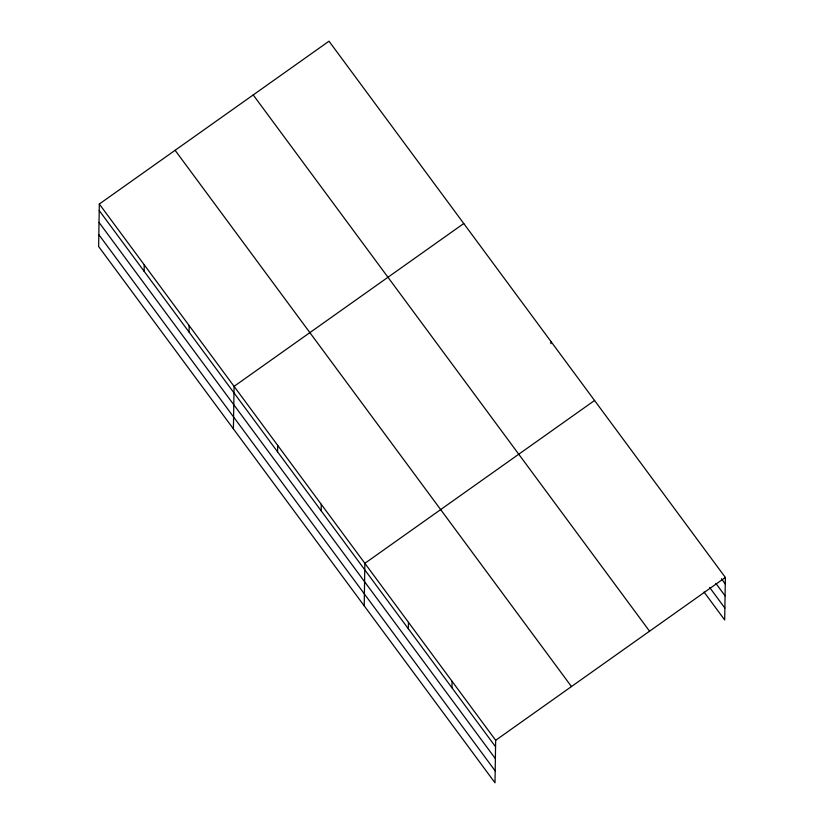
<?xml version="1.0" encoding="UTF-8"?>
<svg xmlns="http://www.w3.org/2000/svg" width="824" height="824" viewBox="0 0 824 824"><rect width="100%" height="100%" fill="white"/><g stroke="black" fill="none" stroke-linecap="round" stroke-linejoin="round"><path stroke-width="1.24" d="M99.313 204.033L98.643 246.541L494.997 782.8L495.667 740.292L99.313 204.033L329.003 41.2L725.357 577.459L724.687 619.967L704.036 592.023M144.128 271.302L144.231 264.813M189.046 332.082L189.149 325.583M233.408 428.871L234.078 386.363L463.757 223.531M277.575 451.84L277.678 445.351M321.175 510.829L321.267 504.339M364.208 605.836L364.867 563.328L594.557 400.495M408.364 628.805L408.467 622.316M451.964 687.793L452.067 681.304M550.926 343.67L550.957 341.507M495.667 740.292L725.357 577.459M721.433 578.767L725.254 583.948M715.891 583.413L725.069 595.834M709.577 587.378L724.873 608.081M253.205 94.935L649.559 631.194M175.11 150.298L571.465 686.557M99.21 210.522L495.564 746.781M99.024 222.408L495.378 758.667M98.829 234.655L495.183 770.914"/></g></svg>
